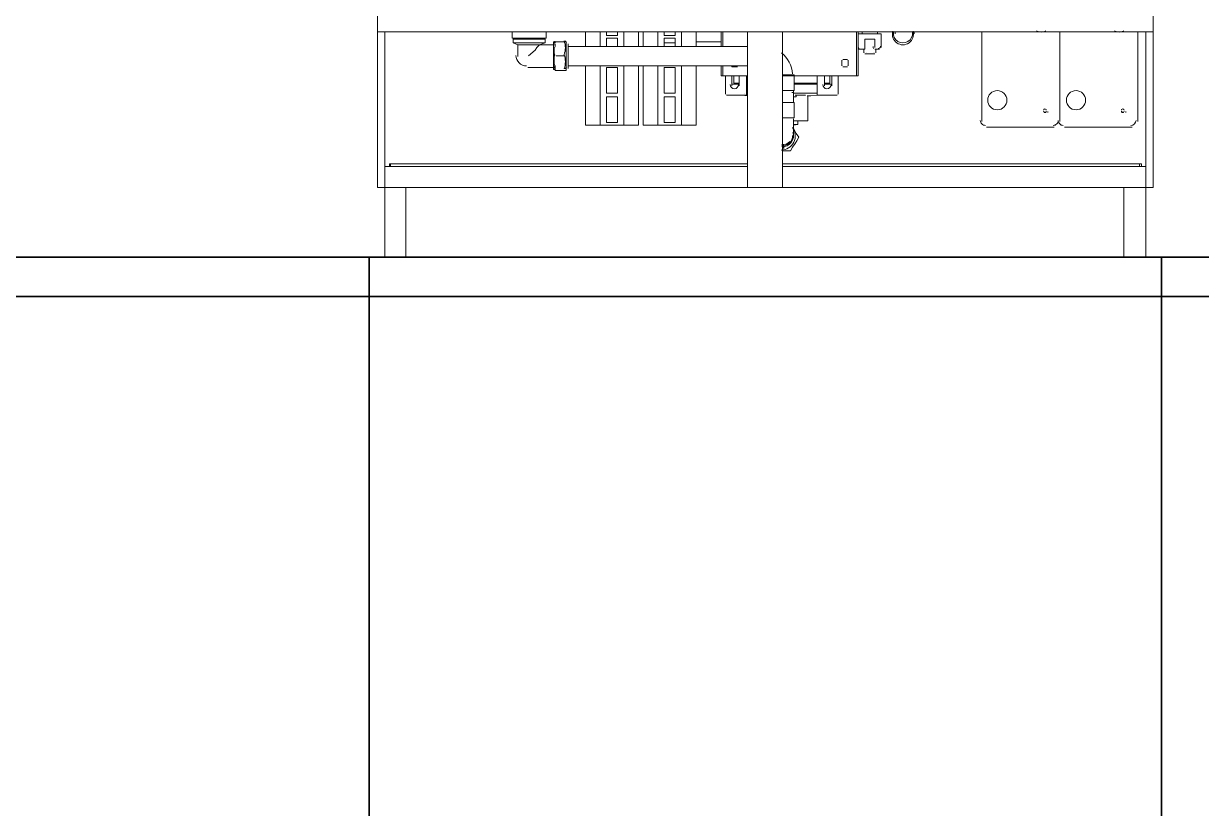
# Model space of a CAD drawing. Header units: millimetres. Extents: x 25096 to 30217, y 6541 to 10165.
# Drawn here: x 27761.7 to 27923.6, y 7039.5 to 7147.4 of the extents above; entities that cross this region are included whole.
import ezdxf

# ---------------------------------------------------------------- set-up
doc = ezdxf.new("R2010")
doc.units = ezdxf.units.MM
doc.layers.add('Equipment', color=123, linetype='Continuous')

# ---------------------------------------------------------------- blocks, each defined once
blk = doc.blocks.new('A$C970bf4b1')
at = {"layer": 'Equipment', "lineweight": 20}
for points in [[(-7793.9, 2198.4), (-7793.9, 2418.6), (-8690.5, 2418.6), (-8690.5, 2198.4)], [(-8485.1, 2333.9), (-8484.1, 2333.9), (-8474.5, 2333.9), (-8472.4, 2333.9), (-8472.4, 2335), (-8472.4, 2336), (-8472.4, 2337.1), (-8472.4, 2339.2), (-8472.4, 2340.2), (-8472.4, 2342.4), (-8472.4, 2344.5), (-8472.4, 2346.6), (-8472.4, 2348.7), (-8472.4, 2351.9), (-8472.4, 2354), (-8472.4, 2356.1), (-8472.4, 2358.2), (-8472.4, 2360.4), (-8472.4, 2362.5), (-8472.4, 2363.5), (-8472.4, 2364.6), (-8472.4, 2365.6), (-8472.4, 2366.7), (-8487.2, 2366.7), (-8487.2, 2365.6), (-8487.2, 2364.6), (-8487.2, 2362.5), (-8487.2, 2361.4), (-8487.2, 2359.3), (-8487.2, 2357.2), (-8487.2, 2355.1), (-8487.2, 2352.9), (-8487.2, 2350.8), (-8487.2, 2347.7), (-8487.2, 2345.5), (-8487.2, 2343.4), (-8487.2, 2341.3), (-8487.2, 2339.2), (-8487.2, 2338.1), (-8487.2, 2337.1), (-8487.2, 2336), (-8487.2, 2335), (-8485.1, 2335)], [(-8485.1, 2366.7), (-8485.1, 2365.6)], [(-8413.1, 2307.4), (-8425.8, 2307.4), (-8425.8, 2337.1), (-8413.1, 2337.1)], [(-8346.5, 2307.4), (-8359.2, 2307.4), (-8359.2, 2337.1), (-8346.5, 2337.1)], [(-8413.1, 2273.6), (-8425.8, 2273.6), (-8425.8, 2303.2), (-8413.1, 2303.2)], [(-8346.5, 2273.6), (-8359.2, 2273.6), (-8359.2, 2303.2), (-8346.5, 2303.2)], [(-8268.1, 2305.3), (-8267.1, 2305.3), (-8266, 2305.3), (-8267.1, 2305.3)]]:
    blk.add_lwpolyline(points, close=True, dxfattribs=at)
for points in [[(-8690.5, 2378.4), (-7793.9, 2378.4)], [(-8657.6, 2198.4), (-8657.6, 2118), (-8682, 2118), (-8682, 2378.4)], [(-8534.9, 2378.4), (-8534.9, 2370.9), (-8495.7, 2370.9), (-8495.7, 2378.4)], [(-8487.2, 2363.5), (-8503.1, 2363.5), (-8496.8, 2365.6), (-8533.8, 2365.6), (-8533.8, 2369.9), (-8496.8, 2369.9), (-8496.8, 2365.6)], [(-8531.7, 2370.9), (-8531.7, 2369.9)], [(-8498.9, 2369.9), (-8498.9, 2370.9)], [(-8450.2, 2361.4), (-8450.2, 2378.4)], [(-8433.3, 2361.4), (-8433.3, 2378.4)], [(-8413.1, 2378.4), (-8413.1, 2374.1), (-8425.8, 2374.1), (-8425.8, 2378.4)], [(-8425.8, 2361.4), (-8425.8, 2370.9), (-8413.1, 2370.9), (-8413.1, 2361.4)], [(-8405.7, 2361.4), (-8405.7, 2378.4)], [(-8388.8, 2361.4), (-8388.8, 2378.4)], [(-8383.5, 2361.4), (-8383.5, 2378.4)], [(-8366.6, 2361.4), (-8366.6, 2378.4)], [(-8346.5, 2378.4), (-8346.5, 2374.1), (-8359.2, 2374.1), (-8359.2, 2378.4)], [(-8359.2, 2361.4), (-8359.2, 2370.9), (-8346.5, 2370.9), (-8346.5, 2361.4)], [(-8339, 2361.4), (-8339, 2378.4)], [(-8322.1, 2361.4), (-8322.1, 2378.4)], [(-8293.5, 2361.4), (-8293.5, 2378.4)], [(-8291.4, 2361.4), (-8291.4, 2378.4)], [(-8262.8, 2378.4), (-8262.8, 2198.4)], [(-8222.6, 2327.5), (-8208.9, 2327.5), (-8134.8, 2327.5), (-8134.8, 2378.4)], [(-8222.6, 2198.4), (-8222.6, 2378.4)], [(-8136.9, 2378.4), (-8136.9, 2327.5)], [(-8108.3, 2360.4), (-8108.3, 2376.2), (-8134.8, 2376.2), (-8134.8, 2360.4), (-8133.7, 2358.2), (-8131.6, 2358.2), (-8129.5, 2358.2), (-8127.4, 2358.2), (-8127.4, 2360.4), (-8127.4, 2362.5), (-8127.4, 2367.8), (-8127.4, 2369.9), (-8126.3, 2369.9), (-8125.2, 2369.9), (-8118.9, 2369.9), (-8116.8, 2369.9), (-8115.7, 2369.9), (-8115.7, 2360.4)], [(-8130.5, 2378.4), (-8130.5, 2376.2)], [(-8112.5, 2376.2), (-8112.5, 2378.4)], [(-8092.4, 2378.4), (-8092.4, 2376.2)], [(-8070.2, 2376.2), (-8070.2, 2378.4)], [(-7991.9, 2378.4), (-7991.9, 2274.6)], [(-7901.9, 2378.4), (-7901.9, 2274.6)], [(-7802.4, 2378.4), (-7802.4, 2118), (-7827.8, 2118), (-7827.8, 2198.4)], [(-7811.9, 2274.6), (-7811.9, 2378.4)], [(-8533.8, 2365.6), (-8528.5, 2363.5)], [(-8528.5, 2349.8), (-8528.5, 2357.2), (-8528.5, 2361.4), (-8528.5, 2363.5), (-8525.3, 2363.5), (-8510.5, 2363.5), (-8503.1, 2363.5), (-8504.2, 2362.5), (-8506.3, 2360.4), (-8508.4, 2357.2), (-8515.8, 2350.8)], [(-8485.1, 2335), (-8485.1, 2336), (-8485.1, 2337.1), (-8485.1, 2338.1), (-8485.1, 2339.2), (-8486.2, 2341.3), (-8486.2, 2343.4), (-8486.2, 2345.5), (-8486.2, 2347.7), (-8486.2, 2350.8), (-8486.2, 2352.9), (-8486.2, 2355.1), (-8486.2, 2357.2), (-8486.2, 2359.3), (-8485.1, 2361.4), (-8485.1, 2362.5), (-8485.1, 2364.6)], [(-8485.1, 2366.7), (-8485.1, 2365.6)], [(-8485.1, 2364.6), (-8485.1, 2364.6)], [(-8472.4, 2366.7), (-8472.4, 2366.7)], [(-8470.3, 2364.6), (-8470.3, 2363.5), (-8470.3, 2362.5), (-8470.3, 2360.4), (-8470.3, 2358.2), (-8470.3, 2355.1), (-8470.3, 2352.9), (-8470.3, 2350.8), (-8470.3, 2347.7), (-8470.3, 2345.5), (-8470.3, 2342.4), (-8470.3, 2340.2), (-8470.3, 2339.2), (-8470.3, 2337.1), (-8470.3, 2336), (-8470.3, 2337.1), (-8470.3, 2339.2), (-8262.8, 2339.2)], [(-8262.8, 2361.4), (-8470.3, 2361.4)], [(-8359.2, 2365.6), (-8346.5, 2365.6)], [(-8322.1, 2366.7), (-8293.5, 2366.7)], [(-8128.4, 2358.2), (-8128.4, 2354)], [(-8115.7, 2358.2), (-8110.4, 2358.2)], [(-8114.7, 2354), (-8114.7, 2358.2)], [(-8474.5, 2350.8), (-8484.1, 2350.8)], [(-8153.8, 2339.2), (-8153.8, 2345.5)], [(-8152.8, 2346.6), (-8147.5, 2346.6)], [(-8152.8, 2345.5), (-8152.8, 2345.5)], [(-8147.5, 2345.5), (-8147.5, 2345.5)], [(-8146.4, 2345.5), (-8146.4, 2339.2)], [(-8127.4, 2354), (-8127.4, 2354)], [(-8127.4, 2352.9), (-8115.7, 2352.9)], [(-8125.2, 2354), (-8125.2, 2354)], [(-8117.8, 2354), (-8117.8, 2354)], [(-8115.7, 2354), (-8115.7, 2354)], [(-8516.9, 2337.1), (-8487.2, 2337.1)], [(-8450.2, 2339.2), (-8450.2, 2270.4), (-8388.8, 2270.4), (-8388.8, 2339.2)], [(-8433.3, 2270.4), (-8433.3, 2339.2)], [(-8405.7, 2270.4), (-8405.7, 2339.2)], [(-8383.5, 2339.2), (-8383.5, 2270.4), (-8322.1, 2270.4), (-8322.1, 2339.2)], [(-8366.6, 2339.2), (-8366.6, 2270.4)], [(-8339, 2270.4), (-8339, 2339.2)], [(-8262.8, 2327.5), (-8293.5, 2327.5), (-8293.5, 2339.2)], [(-8291.4, 2327.5), (-8291.4, 2339.2)], [(-8281.9, 2339.2), (-8281.9, 2339.2)], [(-8280.8, 2339.2), (-8280.8, 2338.1), (-8274.5, 2338.1)], [(-8280.8, 2339.2), (-8280.8, 2339.2)], [(-8278.7, 2339.2), (-8278.7, 2338.1)], [(-8274.5, 2339.2), (-8274.5, 2339.2)], [(-8222.6, 2328.6), (-8208.9, 2328.6), (-8208.9, 2327.5), (-8208.9, 2310.6), (-8222.6, 2310.6)], [(-8152.8, 2339.2), (-8152.8, 2339.2)], [(-8147.5, 2338.1), (-8152.8, 2338.1)], [(-8147.5, 2339.2), (-8147.5, 2339.2)], [(-8288.2, 2327.5), (-8288.2, 2306.4)], [(-8287.2, 2305.3), (-8263.9, 2305.3), (-8263.9, 2327.5)], [(-8280.8, 2327.5), (-8280.8, 2315.9)], [(-8280.8, 2318), (-8272.4, 2318)], [(-8278.7, 2327.5), (-8278.7, 2319.1), (-8272.4, 2319.1)], [(-8277.7, 2319.1), (-8277.7, 2318)], [(-8272.4, 2315.9), (-8272.4, 2327.5)], [(-8263.9, 2319.1), (-8262.8, 2319.1)], [(-8263.9, 2318), (-8262.8, 2318)], [(-8208.9, 2319.1), (-8182.4, 2319.1)], [(-8208.9, 2318), (-8182.4, 2318)], [(-8182.4, 2327.5), (-8182.4, 2305.3), (-8159.1, 2305.3)], [(-8173.9, 2315.9), (-8173.9, 2327.5)], [(-8173.9, 2319.1), (-8167.6, 2319.1), (-8167.6, 2327.5)], [(-8173.9, 2318), (-8165.5, 2318)], [(-8168.6, 2318), (-8168.6, 2319.1)], [(-8165.5, 2327.5), (-8165.5, 2315.9)], [(-8158.1, 2306.4), (-8158.1, 2327.5)], [(-8287.2, 2306.4), (-8287.2, 2306.4)], [(-8269.2, 2305.3), (-8262.8, 2304.3)], [(-8263.9, 2307.4), (-8262.8, 2307.4)], [(-8209.9, 2296.9), (-8209.9, 2310.6)], [(-8209.9, 2307.4), (-8201.4, 2307.4), (-8187.7, 2307.4), (-8182.4, 2307.4)], [(-8206.7, 2305.3), (-8206.7, 2303.2), (-8209.9, 2303.2)], [(-8209.9, 2275.7), (-8193, 2275.7), (-8193, 2304.3)], [(-8206.7, 2304.3), (-8206.7, 2304.3)], [(-8194, 2304.3), (-8189.8, 2304.3), (-8177.1, 2305.3)], [(-8159.1, 2306.4), (-8159.1, 2306.4)], [(-8222.6, 2296.9), (-8208.9, 2296.9), (-8208.9, 2278.9)], [(-8222.6, 2278.9), (-8208.9, 2278.9), (-8222.6, 2278.9)], [(-8209.9, 2258.7), (-8209.9, 2256.6), (-8209.9, 2257.7), (-8209.9, 2258.7), (-8209.9, 2259.8), (-8209.9, 2260.9), (-8209.9, 2263), (-8209.9, 2264), (-8209.9, 2266.2), (-8209.9, 2268.3), (-8209.9, 2270.4), (-8209.9, 2272.5), (-8209.9, 2275.7), (-8209.9, 2276.7), (-8209.9, 2277.8)], [(-8204.6, 2271.4), (-8204.6, 2275.7)], [(-7919.9, 2286.3), (-7919.9, 2285.2)], [(-7915.7, 2285.2), (-7915.7, 2286.3)], [(-7829.9, 2286.3), (-7829.9, 2285.2)], [(-7825.7, 2285.2), (-7825.7, 2286.3)], [(-8222.6, 2240.8), (-8213.1, 2240.8), (-8211, 2245), (-8207.8, 2249.2), (-8205.7, 2252.4), (-8203.6, 2256.6), (-8206.7, 2260.9), (-8208.9, 2265.1), (-8209.9, 2266.2)], [(-8209.9, 2271.4), (-8204.6, 2271.4), (-8209.9, 2270.4)], [(-7986.6, 2268.3), (-7908.3, 2268.3)], [(-7896.6, 2268.3), (-7818.3, 2268.3)], [(-8220.5, 2245), (-8221.6, 2245), (-8222.6, 2245), (-8221.6, 2243.9), (-8220.5, 2243.9)], [(-8262.8, 2222.8), (-8682, 2222.8)], [(-8262.8, 2225.9), (-8675.6, 2225.9), (-8675.6, 2222.8), (-8675.6, 2225.9), (-8676.7, 2225.9), (-8676.7, 2222.8)], [(-7807.7, 2222.8), (-7807.7, 2225.9), (-8222.6, 2225.9)], [(-8222.6, 2222.8), (-7802.4, 2222.8)], [(-7809.8, 2225.9), (-7809.8, 2222.8)]]:
    blk.add_lwpolyline(points, dxfattribs=at)
for points in [[(-8485.7, 2367.8, 0.167325), (-8485.7, 2351.6, 0.167325), (-8485.7, 2335.7)], [(-8474.8, 2335.7, 0.176951), (-8474.8, 2352, 0.176951), (-8474.8, 2367.9)], [(-7909.7, 2270.3, 0.414214), (-7903.8, 2276.1, 0.414214), (-7898, 2270.3)], [(-8210.8, 2258.8, -0.474608), (-8223.3, 2247, 0.450286), (-8210.8, 2258.1)]]:
    blk.add_lwpolyline(points, format="xyb", dxfattribs=at)
at = {"layer": 'Equipment', "lineweight": 35}
for points in [[(-10834.9, 2118), (-8700, 2118), (-8700, 362), (-10834.9, 362)], [(-8700, 2118), (-7784.4, 2118), (-7784.4, 362), (-8700, 362)], [(-7784.4, 2118), (-6565.1, 2118), (-6565.1, 362), (-7784.4, 362)]]:
    blk.add_lwpolyline(points, close=True, dxfattribs=at)
blk.add_lwpolyline([(-6565.1, 2072.5), (-7784.4, 2072.5), (-8700, 2072.5), (-10834.9, 2072.5)], dxfattribs=at)
at = {"layer": 'Equipment', "lineweight": 20}
for centre in [(-7974.2, 2299.4), (-7883.2, 2299.4)]:
    blk.add_circle(centre, 11.1, dxfattribs=at)
for centre, radius, start, end in [((-8083.3, 2375.6), 12.2, 163.3997, 16.6003), ((-8083.3, 2376.6), 11.1, 173.7872, 6.2128), ((-7923.4, 2389.3), 11.1, 240.4083, 299.5917), ((-7833.4, 2389.3), 11.1, 240.4083, 299.5917), ((-8473.8, 2366), 1.59, 359.9999, 90.0001), ((-8112.9, 2360.8), 4.76, 171.5356, 201.9061), ((-8111.8, 2361.8), 2.65, 270.0001, 359.9999), ((-8518.3, 2351.2), 12.2, 180.0495, 269.9505), ((-8246.3, 2326.9), 35.5, 4.5374, 50.4877), ((-8473.8, 2337.5), 1.59, 269.9999, 0.0001), ((-8278, 2317.4), 4.76, 180, 360), ((-8171.1, 2317.4), 4.76, 180, 360), ((-8211.3, 2304.7), 3.7, 51.4493, 93.2132), ((-8201.8, 2042.1), 263.1, 88.6653, 91.3347), ((-8196.5, 2286.6), 18.6, 86.2315, 87.2394), ((-7919.2, 2287.7), 1.59, 359.9999, 180.0001), ((-7829.2, 2287.7), 1.59, 359.9999, 180.0001), ((-7988, 2276.1), 5.82, 179.9999, 270.0001), ((-7919.2, 2286.7), 1.59, 179.9999, 0.0001), ((-7829.2, 2286.7), 1.59, 179.9999, 0.0001), ((-7819.7, 2276.1), 5.82, 269.9999, 359.9999), ((-8224, 2258.1), 16.4, 270.2857, 36.7163), ((-8221.9, 2258.1), 12.2, 263.3698, 19.8413), ((-8221.9, 2258.1), 10.1, 261.6944, 321.5534)]:
    blk.add_arc(centre, radius, start, end, dxfattribs=at)
blk.add_open_spline([(-8266.9, 2306.6), (-8266.9, 2306.6), (-8266.9, 2306.7), (-8266.9, 2306.7)], degree=3, dxfattribs=at)

msp = doc.modelspace()

# ---------------------------------------------------------------- block references
at = {"xscale": 0.1189320440123307, "yscale": 0.1189320440123307, "zscale": 0.1189320440123307}
msp.add_blockref('A$C970bf4b1', (28843.9, 6863.37), dxfattribs=at)

doc.saveas('drawing.dxf')
